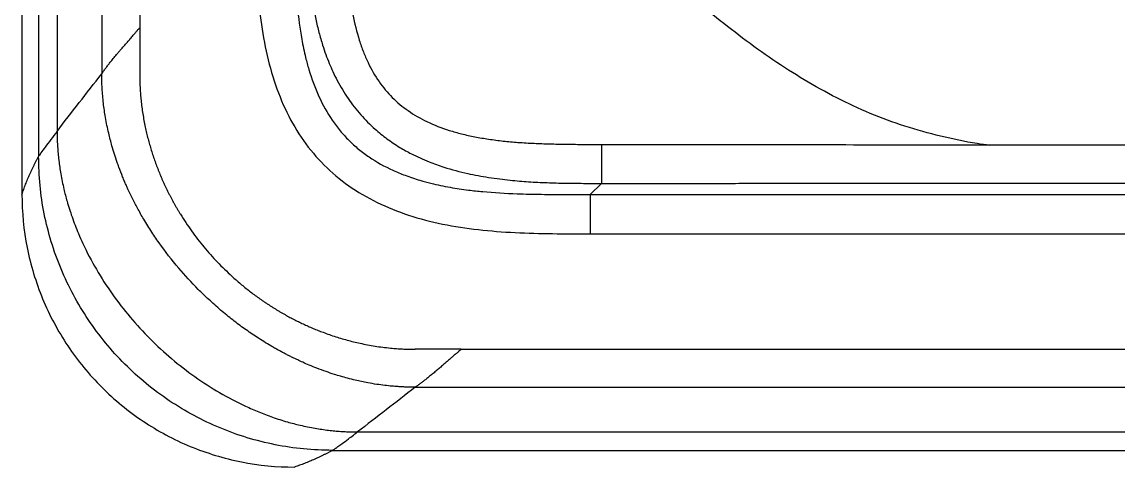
# Model space of a CAD drawing. Extents: x 0 to 84, y -21 to 126.
# Drawn here: x 0 to 12.06, y 0 to 4.9 of the extents above; entities that cross this region are included whole.
import ezdxf

# ---------------------------------------------------------------- set-up
doc = ezdxf.new("R2010")
doc.units = 0
doc.header["$MEASUREMENT"] = 0
doc.layers.add('1', color=4, linetype='Continuous')

# ---------------------------------------------------------------- blocks, each defined once
blk = doc.blocks.new('PRODIGY')
at = {"layer": '1', "color": 4, "linetype": 'Continuous', "lineweight": 25}
blk.add_line((0, 75.05), (0, 2.999), dxfattribs=at)
at = {"layer": '1', "color": 3, "linetype": 'Continuous', "lineweight": 25}
for p, q in [((0.184, 74.633), (0.184, 3.416)), ((0.387, 74.357), (0.387, 3.693)), ((0.878, 73.724), (0.878, 4.326)), ((1.296, 73.215), (1.296, 4.835)), ((1.296, 4.835), (1.296, 4.328)), ((6.376, 3.121), (6.251, 2.999)), ((6.251, 2.999), (44.352, 2.999)), ((6.251, 2.566), (44.352, 2.566)), ((4.835, 1.296), (44.952, 1.296)), ((4.326, 0.878), (44.952, 0.878)), ((3.693, 0.386), (44.748, 0.387)), ((3.417, 0.184), (44.81, 0.184))]:
    blk.add_line(p, q, dxfattribs=at)
for points, knots in [([(10.649, 3.538), (10.603, 3.545), (10.421, 3.57), (10.109, 3.636), (9.715, 3.744), (9.332, 3.885), (8.963, 4.058), (8.606, 4.257), (8.261, 4.478), (7.927, 4.718), (7.578, 4.993), (7.213, 5.3), (6.833, 5.641), (6.46, 5.996), (6.1, 6.363), (5.751, 6.738), (5.415, 7.122), (5.087, 7.52), (4.789, 7.901), (4.522, 8.263), (4.291, 8.604), (4.079, 8.954), (3.89, 9.315), (3.731, 9.69), (3.619, 10.033), (3.573, 10.252), (3.554, 10.339)], [0, 0, 0, 0, 0.013747, 0.053707, 0.093508, 0.133267, 0.173031, 0.212841, 0.252801, 0.292976, 0.333485, 0.382892, 0.432704, 0.482972, 0.533747, 0.583196, 0.63304, 0.683318, 0.734072, 0.774791, 0.814936, 0.854834, 0.894576, 0.934287, 0.973954, 1, 1, 1, 1]), ([(3.131, 6.372), (3.131, 6.334), (3.131, 6.261), (3.132, 6.154), (3.133, 6.053), (3.134, 5.959), (3.136, 5.87), (3.139, 5.788), (3.142, 5.711), (3.146, 5.641), (3.15, 5.576), (3.154, 5.517), (3.158, 5.464), (3.162, 5.416), (3.166, 5.374), (3.17, 5.338), (3.173, 5.307), (3.176, 5.281), (3.179, 5.261), (3.181, 5.246), (3.182, 5.236), (3.189, 5.18), (3.204, 5.077), (3.233, 4.928), (3.267, 4.782), (3.314, 4.619), (3.366, 4.475), (3.422, 4.347), (3.487, 4.216), (3.584, 4.054), (3.724, 3.874), (3.869, 3.728), (4.016, 3.61), (4.15, 3.52), (4.305, 3.434), (4.466, 3.361), (4.673, 3.287), (4.892, 3.229), (5.099, 3.191), (5.255, 3.169), (5.402, 3.153), (5.575, 3.138), (5.778, 3.128), (5.98, 3.123), (6.179, 3.121), (6.311, 3.121), (6.376, 3.121)], [0, 0, 0, 0, 0.020704, 0.040237, 0.05864, 0.075921, 0.09209, 0.107158, 0.121137, 0.134043, 0.145887, 0.156681, 0.166435, 0.175162, 0.182872, 0.189575, 0.195282, 0.199999, 0.203735, 0.206496, 0.208285, 0.209106, 0.237471, 0.265349, 0.292689, 0.31946, 0.358492, 0.376345, 0.396193, 0.438625, 0.479857, 0.520653, 0.551503, 0.582922, 0.60924, 0.648307, 0.680108, 0.729757, 0.772433, 0.795358, 0.81624, 0.853633, 0.890801, 0.927641, 0.964063, 1, 1, 1, 1]), ([(3.557, 6.371), (3.557, 6.307), (3.557, 6.181), (3.559, 5.99), (3.562, 5.807), (3.568, 5.628), (3.579, 5.458), (3.598, 5.24), (3.635, 4.985), (3.694, 4.744), (3.755, 4.569), (3.822, 4.414), (3.903, 4.273), (3.997, 4.149), (4.1, 4.037), (4.249, 3.913), (4.461, 3.791), (4.663, 3.714), (4.84, 3.664), (4.985, 3.632), (5.138, 3.606), (5.296, 3.586), (5.463, 3.571), (5.633, 3.561), (5.812, 3.555), (5.995, 3.551), (6.185, 3.55), (6.312, 3.55), (6.376, 3.55)], [0, 0, 0, 0, 0.0396869, 0.0784624, 0.1181223, 0.1531159, 0.1898121, 0.2234849, 0.2889921, 0.3491337, 0.3770646, 0.4037711, 0.4535489, 0.4771299, 0.5004563, 0.547343, 0.5969702, 0.6514202, 0.6806301, 0.7114072, 0.7429732, 0.7767883, 0.8103818, 0.8470183, 0.8819125, 0.921589, 0.9603513, 1, 1, 1, 1]), ([(2.57, 6.244), (2.57, 5.968), (2.57, 5.693), (2.591, 5.285), (2.601, 5.15), (2.631, 4.883), (2.651, 4.752), (2.704, 4.495), (2.736, 4.37), (2.815, 4.129), (2.861, 4.013), (2.969, 3.793), (3.03, 3.689), (3.167, 3.495), (3.243, 3.405), (3.409, 3.239), (3.499, 3.163), (3.693, 3.026), (3.798, 2.965), (4.018, 2.858), (4.134, 2.811), (4.375, 2.732), (4.501, 2.7), (4.758, 2.647), (4.889, 2.627), (5.156, 2.597), (5.291, 2.587), (5.563, 2.573), (5.7, 2.57), (5.975, 2.566), (6.113, 2.566), (6.251, 2.566)], [0, 0, 0, 0, 0.125, 0.125, 0.1875, 0.1875, 0.25, 0.25, 0.3125, 0.3125, 0.375, 0.375, 0.4375, 0.4375, 0.5, 0.5, 0.5625, 0.5625, 0.625, 0.625, 0.6875, 0.6875, 0.75, 0.75, 0.8125, 0.8125, 0.875, 0.875, 0.9375, 0.9375, 1, 1, 1, 1]), ([(3, 6.244), (3, 6.21), (3, 6.141), (3, 6.039), (3, 5.938), (3, 5.805), (3.002, 5.64), (3.009, 5.382), (3.027, 5.069), (3.067, 4.756), (3.114, 4.527), (3.172, 4.315), (3.258, 4.079), (3.382, 3.855), (3.5, 3.699), (3.596, 3.593), (3.703, 3.496), (3.86, 3.379), (4.033, 3.283), (4.224, 3.205), (4.364, 3.158), (4.53, 3.114), (4.708, 3.076), (4.898, 3.048), (5.144, 3.022), (5.411, 3.006), (5.714, 3), (5.936, 2.999), (6.114, 2.999), (6.205, 2.999), (6.251, 2.999)], [0, 0, 0, 0, 0.018402, 0.036722, 0.054954, 0.07309, 0.108059, 0.143754, 0.21171, 0.27645, 0.313271, 0.337536, 0.394665, 0.448268, 0.474236, 0.499773, 0.525306, 0.551298, 0.604954, 0.631202, 0.662188, 0.684606, 0.723333, 0.760046, 0.788123, 0.856134, 0.904059, 0.951014, 0.975459, 1, 1, 1, 1]), ([(1.192, 4.713), (1.198, 4.719), (1.209, 4.732), (1.224, 4.749), (1.238, 4.766), (1.25, 4.78), (1.262, 4.794), (1.272, 4.806), (1.281, 4.817), (1.289, 4.826), (1.293, 4.832), (1.296, 4.835)], [0, 0, 0, 0, 0.158166, 0.304355, 0.438668, 0.5612, 0.672039, 0.771269, 0.858962, 0.935186, 1, 1, 1, 1]), ([(0.972, 4.453), (0.977, 4.46), (0.988, 4.473), (1.005, 4.494), (1.023, 4.516), (1.041, 4.538), (1.061, 4.561), (1.083, 4.588), (1.109, 4.618), (1.138, 4.651), (1.162, 4.678), (1.18, 4.698), (1.188, 4.708), (1.192, 4.713)], [0, 0, 0, 0, 0.076671, 0.15642, 0.239216, 0.325024, 0.413804, 0.505515, 0.6326, 0.762243, 0.886427, 0.943284, 1, 1, 1, 1]), ([(0.878, 4.326), (0.88, 4.329), (0.883, 4.334), (0.89, 4.344), (0.903, 4.362), (0.922, 4.388), (0.946, 4.421), (0.963, 4.442), (0.972, 4.453)], [0, 0, 0, 0, 0.059379, 0.118757, 0.237231, 0.485975, 0.739299, 1, 1, 1, 1]), ([(1.178, 3.035), (1.173, 3.045), (1.162, 3.069), (1.145, 3.106), (1.127, 3.147), (1.1, 3.212), (1.074, 3.281), (1.033, 3.394), (0.994, 3.518), (0.951, 3.683), (0.919, 3.84), (0.895, 4.005), (0.884, 4.139), (0.879, 4.232), (0.878, 4.277), (0.878, 4.299), (0.878, 4.314), (0.878, 4.322), (0.878, 4.326)], [0, 0, 0, 0, 0.026816, 0.057228, 0.091226, 0.128801, 0.214977, 0.25656, 0.399079, 0.50706, 0.639606, 0.757308, 0.881233, 0.941958, 0.966937, 0.982003, 0.991148, 1, 1, 1, 1]), ([(1.296, 4.328), (1.296, 4.318), (1.296, 4.296), (1.296, 4.263), (1.297, 4.23), (1.299, 4.197), (1.3, 4.164), (1.302, 4.132), (1.305, 4.099), (1.308, 4.066), (1.315, 3.994), (1.329, 3.885), (1.351, 3.766), (1.372, 3.675), (1.387, 3.611), (1.405, 3.548), (1.423, 3.485), (1.443, 3.423), (1.465, 3.36), (1.488, 3.299), (1.512, 3.237), (1.529, 3.196), (1.538, 3.176)], [0, 0, 0, 0, 0.027629, 0.055273, 0.082938, 0.110626, 0.138341, 0.166087, 0.193868, 0.221688, 0.24955, 0.375749, 0.500948, 0.556168, 0.61138, 0.666613, 0.721894, 0.777252, 0.832714, 0.888308, 0.944061, 1, 1, 1, 1]), ([(0.386, 3.693), (0.363, 3.662), (0.34, 3.631), (0.296, 3.574), (0.275, 3.546), (0.239, 3.496), (0.222, 3.474), (0.203, 3.446), (0.197, 3.438), (0.189, 3.425), (0.185, 3.42), (0.184, 3.416)], [0, 0, 0, 0, 0.25, 0.25, 0.5, 0.5, 0.75, 0.75, 0.875, 0.875, 1, 1, 1, 1]), ([(0.387, 3.693), (0.387, 3.682), (0.387, 3.66), (0.387, 3.626), (0.388, 3.592), (0.39, 3.557), (0.392, 3.521), (0.395, 3.485), (0.398, 3.448), (0.401, 3.411), (0.41, 3.336), (0.427, 3.218), (0.458, 3.068), (0.499, 2.911), (0.551, 2.747), (0.611, 2.592), (0.697, 2.398), (0.815, 2.172), (1.048, 1.812), (1.397, 1.399), (1.81, 1.049), (2.172, 0.816), (2.409, 0.691), (2.606, 0.605), (2.76, 0.547), (2.912, 0.498), (3.069, 0.458), (3.22, 0.427), (3.348, 0.408), (3.442, 0.398), (3.508, 0.393), (3.572, 0.389), (3.633, 0.387), (3.673, 0.387), (3.693, 0.387)], [0, 0, 0, 0, 0.006428, 0.012984, 0.019669, 0.026482, 0.033425, 0.040498, 0.047702, 0.055037, 0.062504, 0.09171, 0.124776, 0.151729, 0.18691, 0.225286, 0.248979, 0.311152, 0.373795, 0.499647, 0.625612, 0.688636, 0.751139, 0.782513, 0.813836, 0.847543, 0.875854, 0.908739, 0.937654, 0.951081, 0.964026, 0.976491, 0.988482, 1, 1, 1, 1]), ([(6.376, 3.55), (6.376, 3.506), (6.376, 3.463), (6.376, 3.38), (6.376, 3.339), (6.376, 3.265), (6.376, 3.23), (6.376, 3.169), (6.376, 3.142), (6.376, 3.121)], [0, 0, 0, 0, 0.25, 0.25, 0.5, 0.5, 0.75, 0.75, 1, 1, 1, 1]), ([(6.376, 3.55), (6.883, 3.549), (8.281, 3.548), (10.489, 3.545), (12.848, 3.543), (15.393, 3.54), (18.105, 3.538), (21.037, 3.536), (22.889, 3.535), (23.765, 3.535)], [0, 0, 0, 0, 0.08743, 0.241302, 0.380951, 0.494264, 0.680387, 0.848966, 1, 1, 1, 1]), ([(0, 2.999), (0.003, 3.009), (0.01, 3.027), (0.02, 3.055), (0.03, 3.083), (0.041, 3.111), (0.052, 3.139), (0.063, 3.167), (0.075, 3.195), (0.087, 3.223), (0.1, 3.25), (0.113, 3.278), (0.126, 3.306), (0.14, 3.333), (0.154, 3.361), (0.169, 3.389), (0.179, 3.407), (0.184, 3.416)], [0, 0, 0, 0, 0.067311, 0.13453, 0.201657, 0.268692, 0.335636, 0.402487, 0.469246, 0.535914, 0.602489, 0.668971, 0.735362, 0.80166, 0.867866, 0.933979, 1, 1, 1, 1]), ([(3.417, 0.184), (3.311, 0.187), (3.099, 0.193), (2.785, 0.241), (2.477, 0.318), (2.178, 0.426), (1.891, 0.562), (1.619, 0.726), (1.364, 0.915), (1.129, 1.129), (0.916, 1.364), (0.726, 1.619), (0.562, 1.891), (0.426, 2.178), (0.318, 2.477), (0.241, 2.785), (0.193, 3.099), (0.187, 3.31), (0.184, 3.416)], [0, 0, 0, 0, 0.0624999, 0.1249996, 0.1874999, 0.2499998, 0.3124996, 0.3749999, 0.4375, 0.5, 0.5625001, 0.6250003, 0.6875009, 0.750001, 0.812501, 0.8750004, 0.9375003, 1, 1, 1, 1]), ([(1.538, 3.176), (1.542, 3.166), (1.552, 3.145), (1.566, 3.114), (1.58, 3.083), (1.595, 3.052), (1.61, 3.022), (1.626, 2.991), (1.641, 2.961), (1.658, 2.931), (1.674, 2.901), (1.691, 2.871), (1.708, 2.841), (1.726, 2.812), (1.757, 2.761), (1.803, 2.689), (1.867, 2.597), (1.933, 2.508), (2.003, 2.421), (2.075, 2.337), (2.15, 2.255), (2.229, 2.176), (2.298, 2.111), (2.357, 2.058), (2.405, 2.016), (2.454, 1.976), (2.504, 1.936), (2.554, 1.898), (2.606, 1.86), (2.641, 1.836), (2.658, 1.824)], [0, 0, 0, 0, 0.019173, 0.038344, 0.057516, 0.076691, 0.095872, 0.115061, 0.13426, 0.153472, 0.172699, 0.191944, 0.211208, 0.230494, 0.249804, 0.312203, 0.374947, 0.437494, 0.499912, 0.562274, 0.624851, 0.687475, 0.749913, 0.785636, 0.821336, 0.857028, 0.892725, 0.928444, 0.964197, 1, 1, 1, 1]), ([(3.035, 1.178), (3.024, 1.183), (3.001, 1.194), (2.967, 1.211), (2.931, 1.228), (2.895, 1.247), (2.857, 1.267), (2.819, 1.288), (2.779, 1.31), (2.701, 1.356), (2.59, 1.424), (2.45, 1.52), (2.317, 1.619), (2.186, 1.726), (2.059, 1.839), (1.903, 1.99), (1.714, 2.194), (1.543, 2.414), (1.416, 2.602), (1.347, 2.715), (1.297, 2.802), (1.265, 2.861), (1.234, 2.919), (1.205, 2.977), (1.187, 3.015), (1.178, 3.035)], [0, 0, 0, 0, 0.013733, 0.027992, 0.042778, 0.058091, 0.073932, 0.090302, 0.107201, 0.12463, 0.192274, 0.253159, 0.314129, 0.378456, 0.442949, 0.503618, 0.622263, 0.754213, 0.815026, 0.877275, 0.902625, 0.927574, 0.952119, 0.976262, 1, 1, 1, 1]), ([(6.376, 3.121), (6.743, 3.121), (7.109, 3.121), (7.567, 3.121), (7.658, 3.121), (7.841, 3.121), (7.933, 3.122), (8.112, 3.122), (8.2, 3.122), (8.373, 3.122), (8.457, 3.122), (8.624, 3.122), (8.705, 3.122), (8.866, 3.122), (8.946, 3.122), (9.105, 3.122), (9.185, 3.122), (9.346, 3.122), (9.427, 3.122), (9.593, 3.122), (9.677, 3.122), (9.849, 3.123), (9.937, 3.123), (10.115, 3.123), (10.206, 3.123), (10.389, 3.123), (10.481, 3.123), (11.305, 3.123), (12.038, 3.124), (13.136, 3.124), (13.503, 3.124), (14.236, 3.125), (14.603, 3.125), (15.339, 3.125), (15.707, 3.125), (16.443, 3.126), (16.81, 3.126), (17.544, 3.126), (17.911, 3.126), (18.46, 3.127), (18.644, 3.127), (19.009, 3.127), (19.192, 3.127), (19.739, 3.127), (20.104, 3.127), (20.652, 3.127), (20.835, 3.127), (21.201, 3.127), (21.384, 3.127), (22.3, 3.128), (23.032, 3.128), (23.765, 3.128)], [0, 0, 0, 0, 0.0625, 0.0625, 0.078125, 0.078125, 0.09375, 0.09375, 0.109375, 0.109375, 0.125, 0.125, 0.140625, 0.140625, 0.15625, 0.15625, 0.171875, 0.171875, 0.1875, 0.1875, 0.203125, 0.203125, 0.21875, 0.21875, 0.234375, 0.234375, 0.25, 0.25, 0.375, 0.375, 0.4375, 0.4375, 0.5, 0.5, 0.5625, 0.5625, 0.625, 0.625, 0.6875, 0.6875, 0.71875, 0.71875, 0.75, 0.75, 0.8125, 0.8125, 0.84375, 0.84375, 0.875, 0.875, 1, 1, 1, 1]), ([(6.251, 2.999), (6.251, 2.98), (6.251, 2.955), (6.251, 2.897), (6.251, 2.862), (6.251, 2.786), (6.251, 2.744), (6.251, 2.656), (6.251, 2.611), (6.251, 2.566)], [0, 0, 0, 0, 0.25, 0.25, 0.5, 0.5, 0.75, 0.75, 1, 1, 1, 1]), ([(2.658, 1.824), (2.667, 1.818), (2.685, 1.806), (2.713, 1.788), (2.74, 1.77), (2.768, 1.752), (2.796, 1.735), (2.824, 1.718), (2.853, 1.701), (2.881, 1.685), (2.918, 1.664), (2.962, 1.64), (3.015, 1.613), (3.068, 1.587), (3.122, 1.562), (3.158, 1.546), (3.176, 1.538)], [0, 0, 0, 0, 0.055478, 0.110951, 0.166425, 0.221905, 0.277399, 0.332912, 0.38845, 0.444021, 0.499628, 0.600119, 0.700364, 0.800401, 0.900267, 1, 1, 1, 1]), ([(3.176, 1.538), (3.185, 1.534), (3.203, 1.526), (3.231, 1.515), (3.258, 1.504), (3.286, 1.493), (3.328, 1.477), (3.383, 1.457), (3.477, 1.426), (3.595, 1.391), (3.747, 1.355), (3.906, 1.326), (4.04, 1.31), (4.138, 1.302), (4.202, 1.298), (4.265, 1.296), (4.307, 1.296), (4.328, 1.296)], [0, 0, 0, 0, 0.024842, 0.049784, 0.074828, 0.099977, 0.125233, 0.187857, 0.249777, 0.374949, 0.499699, 0.643361, 0.785737, 0.839346, 0.892908, 0.94645, 1, 1, 1, 1]), ([(4.835, 1.296), (4.75, 1.296), (4.666, 1.296), (4.497, 1.296), (4.413, 1.296), (4.328, 1.296)], [0, 0, 0, 0, 0.5, 0.5, 1, 1, 1, 1]), ([(4.835, 1.296), (4.831, 1.292), (4.821, 1.284), (4.803, 1.269), (4.779, 1.248), (4.75, 1.224), (4.718, 1.197), (4.686, 1.169), (4.652, 1.139), (4.617, 1.108), (4.593, 1.088), (4.58, 1.077)], [0, 0, 0, 0, 0.047284, 0.115059, 0.203523, 0.335907, 0.446508, 0.5785, 0.714736, 0.855233, 1, 1, 1, 1]), ([(4.326, 0.878), (4.316, 0.878), (4.295, 0.878), (4.261, 0.879), (4.223, 0.88), (4.182, 0.882), (4.131, 0.885), (4.068, 0.89), (3.99, 0.898), (3.901, 0.91), (3.793, 0.928), (3.685, 0.951), (3.586, 0.976), (3.51, 0.997), (3.43, 1.022), (3.343, 1.051), (3.251, 1.085), (3.165, 1.12), (3.095, 1.15), (3.053, 1.169), (3.035, 1.178)], [0, 0, 0, 0, 0.022637, 0.047957, 0.075964, 0.106661, 0.140051, 0.190955, 0.249488, 0.315625, 0.39183, 0.496949, 0.561629, 0.621947, 0.674686, 0.747777, 0.827792, 0.896538, 0.953957, 1, 1, 1, 1]), ([(4.58, 1.077), (4.574, 1.072), (4.562, 1.062), (4.544, 1.046), (4.525, 1.03), (4.506, 1.015), (4.486, 0.999), (4.467, 0.983), (4.443, 0.964), (4.416, 0.943), (4.385, 0.92), (4.36, 0.901), (4.343, 0.889), (4.334, 0.883), (4.33, 0.88), (4.327, 0.879), (4.326, 0.878)], [0, 0, 0, 0, 0.072235, 0.145607, 0.220112, 0.295749, 0.372515, 0.450406, 0.529417, 0.653625, 0.774443, 0.890342, 0.946281, 0.973681, 0.986887, 1, 1, 1, 1]), ([(3.417, 0.184), (3.417, 0.184), (3.418, 0.185), (3.42, 0.186), (3.423, 0.187), (3.427, 0.19), (3.434, 0.194), (3.444, 0.201), (3.459, 0.212), (3.482, 0.228), (3.526, 0.26), (3.584, 0.304), (3.639, 0.345), (3.674, 0.372), (3.689, 0.384), (3.693, 0.387)], [0, 0, 0, 0, 0.01939, 0.040153, 0.062303, 0.088308, 0.124809, 0.205193, 0.249875, 0.340389, 0.499895, 0.718403, 0.874683, 0.968564, 1, 1, 1, 1]), ([(3.416, 0.184), (3.407, 0.179), (3.389, 0.169), (3.361, 0.154), (3.334, 0.14), (3.306, 0.126), (3.278, 0.113), (3.251, 0.1), (3.223, 0.087), (3.195, 0.075), (3.167, 0.063), (3.139, 0.052), (3.111, 0.041), (3.083, 0.03), (3.055, 0.019), (3.027, 0.009), (3.009, 0.003), (2.999, 0)], [0, 0, 0, 0, 0.065996, 0.132088, 0.198277, 0.26456, 0.33094, 0.397416, 0.463987, 0.530654, 0.597417, 0.664275, 0.731229, 0.798279, 0.865424, 0.932664, 1, 1, 1, 1])]:
    blk.add_open_spline(points, degree=3, knots=knots, dxfattribs=at)
for points in [[(0.386, 3.693), (0.548, 3.904), (0.712, 4.115), (0.878, 4.326)], [(4.326, 0.878), (4.115, 0.712), (3.904, 0.548), (3.693, 0.387)]]:
    blk.add_open_spline(points, degree=3, dxfattribs=at)
at = {"layer": '1', "color": 4, "linetype": 'Continuous', "lineweight": 25}
blk.add_open_spline([(0, 2.999), (0, 2.803), (0.039, 2.41), (0.21, 1.844), (0.489, 1.322), (0.865, 0.865), (1.322, 0.489), (1.844, 0.21), (2.222, 0.096), (2.607, 0.019), (2.803, 0), (2.999, 0)], degree=3, knots=[0, 0, 0, 0, 0.125, 0.25, 0.375, 0.5, 0.625, 0.75, 0.875, 0.875, 1, 1, 1, 1], dxfattribs=at)

msp = doc.modelspace()

# ---------------------------------------------------------------- block references
at = {"layer": '1'}
msp.add_blockref('PRODIGY', (0, 0), dxfattribs=at)

doc.saveas('drawing.dxf')
